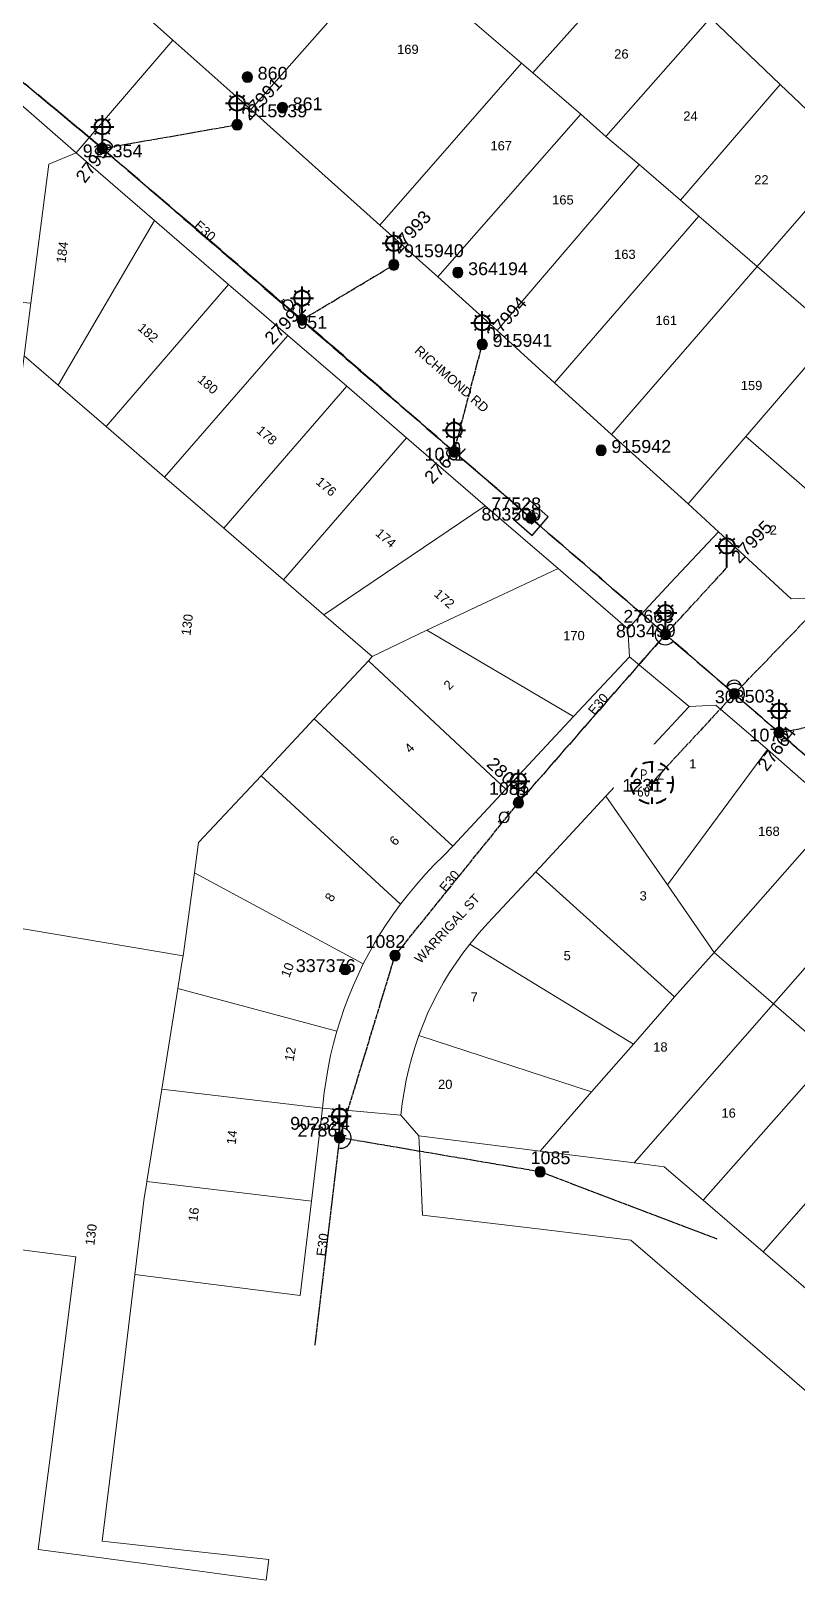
# Model space of a CAD drawing. Header units: metres. Extents: x 304249 to 305172, y 6262562 to 6263428.
# Drawn here: x 304658.8 to 304808.1, y 6262725 to 6263027.1 of the extents above; entities that cross this region are included whole.
import ezdxf
from ezdxf.enums import TextEntityAlignment as Align

# ---------------------------------------------------------------- set-up
doc = ezdxf.new("R2010")
doc.units = ezdxf.units.M
doc.linetypes.add('Cable Exist OH', pattern=[1, 1, 0])
doc.linetypes.add('Dash', pattern=[5, 3, -2])
doc.layers.get('0').update_dxf_attribs({"color": 6})
doc.layers.add('Cadastre Land Parcels_SP_EXT', color=9, linetype='Continuous', lineweight=5)
doc.layers.add('Cadastre Roads_SP_EXT', color=9, linetype='Continuous', lineweight=5)
for name, color, linetype in [('Equip_SL_EXT', 7, 'Continuous'), ('Equip_SP_HV_EXT', 7, 'Continuous'), ('Equip_SP_LV_EXT', 7, 'Continuous'), ('Equip_SP_SL_EXT', 7, 'Continuous'), ('Mains_HV_EXT', 7, 'Continuous'), ('Mains_LV_EXT', 7, 'Continuous'), ('Mains_SL_EXT', 7, 'Continuous'), ('SupportsOH_SP_TR_HV_LV_SL_EXT', 7, 'Continuous')]:
    doc.layers.add(name, color=color, linetype=linetype)
doc.styles.add('iecARIAL', font='arial.ttf', dxfattribs={"height": 2})
doc.styles.add('IESYMBOL1', font='isocp.shx')
doc.styles.add('POLE_LABEL', font='arial.ttf')
doc.styles.add('SLCP_LABEL', font='arial.ttf', dxfattribs={"height": 3.5})
doc.styles.get("Standard").update_dxf_attribs({"font": 'arial.ttf'})

# ---------------------------------------------------------------- blocks, each defined once
blk = doc.blocks.new('LV_OH_LINKS_OPEN_EXT')
for p, q in [((-0.17, 4.97), (-0.17, 5.46)), ((0.17, 4.97), (0.17, 5.46)), ((-0.17, 3), (-0.17, 2.5)), ((0.17, 3), (0.17, 2.5))]:
    blk.add_line(p, q)
blk.add_lwpolyline([(0, 2.99, 1), (0, 4.98, 1)], format="xyb", close=True)
at = {"flags": 9}
for tag, p in [('ACTUAL_STATUS', (0, 0)), ('CONSTRUCTED_VOLTAGE', (0, -0.2)), ('OPERATING_VOLTAGE', (0, -0.6)), ('ORIENTATION', (0, -0.8)), ('OWNED_BY', (0, -1)), ('STATE', (0, -1.2)), ('SWITCH_TYPE', (0, -1.4)), ('NO_PHASES', (0, -0.4)), ('USAGE', (0, -1.6)), ('LEGEND', (0, -1.8)), ('NOTES', (0, -2))]:
    blk.add_attdef(tag, text='', height=0.2, dxfattribs=at).set_placement(p, align=Align.MIDDLE_LEFT)
at = {"flags": 1}
blk.add_attdef('Z', (0, 0), '', height=0.2, dxfattribs=at)
blk = doc.blocks.new('SL_LANTERN_EXT')
at = {"lineweight": 40}
for p, q in [((0, 1.97), (0, 6.47)), ((-2.25, 4.22), (2.25, 4.22)), ((-1.46, 5.68), (-1.06, 5.28)), ((-1.46, 2.76), (-1.06, 3.16)), ((1.46, 5.68), (1.06, 5.28)), ((1.46, 2.76), (1.06, 3.16)), ((0, 0), (0, 2.72))]:
    blk.add_line(p, q, dxfattribs=at)
blk.add_circle((0, 4.22), 1.5, dxfattribs=at)
at = {"style": 'iecARIAL', "flags": 8}
blk.add_attdef('ASSET_NUM', (1.5, 1.5), '', height=2.5, dxfattribs=at)
for tag, p, height, flags in [('OPERATING_VOLTAGE', (0.98, -1.65), 0.2, 9), ('ORIENTATION', (0.98, -1.85), 0.2, 9), ('OWNED_BY', (0.98, -2.05), 0.2, 9), ('STATE', (0.98, -2.25), 0.2, 9), ('CONSTRUCTED_VOLTAGE', (0.98, -0.65), 0.2, 9), ('CONTROL_TYPE', (0.98, -0.85), 0.2, 9), ('LANTERN_PURPOSE', (0.98, -1.05), 0.2, 9), ('LANTERN_TYPE', (0.98, -1.25), 0.2, 9), ('NO_PHASES', (0.98, -1.45), 0.2, 9), ('USAGE', (0.98, -2.45), 0.2, 9), ('CEXIST', (0.98, -2.65), 0.2, 9), ('CNEW', (0.98, -2.85), 0.2, 9), ('CNUMBER', (0.98, -3.05), 0.2, 9), ('LNUMBER', (2.18, -3.25), 2.5, 8), ('CREMOVE', (0.98, -3.25), 0.2, 9), ('CREPLACE', (0.98, -3.45), 0.2, 9), ('LKINGHEIGHT', (0.98, -3.65), 0.2, 9), ('LBRACKET', (0.98, -3.85), 0.2, 9), ('LBRACKETVOCAB', (0.98, -4.05), 0.2, 9), ('LCATEGORY', (0.98, -4.25), 0.2, 9), ('LCHARGE1', (0.98, -4.45), 0.2, 9), ('LCHARGE1PERCENT', (0.98, -4.65), 0.2, 9), ('LCHARGE2', (0.98, -4.85), 0.2, 9), ('LCHARGE2PERCENT', (0.98, -5.05), 0.2, 9), ('LCHARGE3', (0.98, -5.25), 0.2, 9), ('LCHARGE3PERCENT', (0.98, -5.45), 0.2, 9), ('LEXIST', (0.98, -5.65), 0.2, 9), ('LLAMP', (0.98, -5.85), 0.2, 9), ('LLAMPVOCAB', (0.98, -6.05), 0.2, 9), ('STREETNAME', (0.98, -9.25), 0.2, 9), ('LMAST', (0.98, -6.25), 0.2, 9), ('LMASTVOCAB', (0.98, -6.45), 0.2, 9), ('LNEW', (0.98, -6.65), 0.2, 9), ('LANTNUMBER', (0.98, -6.85), 0.2, 9), ('LOUTREACH', (0.98, -7.25), 0.2, 9), ('LOUTREACHVOCAB', (0.98, -7.45), 0.2, 9), ('LRATECODE', (0.98, -7.65), 0.2, 9), ('LREMOVE', (0.98, -7.85), 0.2, 9), ('LREPLACE', (0.98, -8.05), 0.2, 9), ('LTYPE', (0.98, -8.25), 0.2, 9), ('LTYPEVOCAB', (0.98, -8.45), 0.2, 9), ('LEGEND', (0.98, -8.65), 0.2, 9), ('LOCATION', (0.98, -8.85), 0.2, 9), ('NOTES', (0.98, -9.05), 0.2, 9), ('SUBURB', (0.98, -9.45), 0.2, 1)]:
    blk.add_attdef(tag, p, '', height=height, dxfattribs=dict(flags=flags))
blk = doc.blocks.new('POLE_EXT')
blk.add_hatch(color=256).paths.add_polyline_path([(-1, 0, 1), (1, 0, 1)])
blk.add_lwpolyline([(-1, 0, 1), (1, 0, 1)], format="xyb", close=True)
for tag, height, flags, p in [('pNumber', 2.5, 8, (-17.84, 2.07)), ('OWNED_BY', 0.2, 9, (1.35, -0.4)), ('SPECIAL_USE', 0.2, 9, (1.35, -0.8)), ('STATE', 0.2, 9, (1.35, -1)), ('cLV', 0.2, 9, (1.35, -1.4)), ('hDepth', 0.2, 9, (1.35, -1.6)), ('hDia', 0.2, 9, (1.35, -1.8)), ('cHV', 0.2, 9, (1.35, -2)), ('PARENT', 0.2, 9, (1.35, -0.6)), ('USAGE', 0.2, 9, (1.35, -1.2)), ('LBRACKET', 0.2, 9, (1.35, -2.2)), ('LExisting', 0.2, 9, (1.35, -2.4)), ('LANTNUMBER', 0.2, 9, (1.35, -2.6)), ('LOther', 0.2, 9, (1.35, -2.8)), ('LRemove', 0.2, 9, (1.35, -3)), ('cLinedev', 0.2, 9, (1.35, -3.4)), ('pExisting', 0.2, 9, (1.35, -3.8)), ('pFooting', 0.2, 9, (1.35, -4.4)), ('pNew', 0.2, 9, (1.35, -4.6)), ('pRelocate', 0.2, 9, (1.35, -5)), ('pRemove', 0.2, 9, (1.35, -5.2)), ('pReplace', 0.2, 9, (1.35, -5.4)), ('pStay', 0.2, 9, (1.35, -5.6)), ('pType', 0.2, 9, (1.35, -5.8)), ('cspan', 0.2, 9, (1.35, -6)), ('LEGEND', 0.2, 9, (1.35, -3.2)), ('LOCATION', 0.2, 9, (1.35, -3.6)), ('PFNUMBER', 0.2, 9, (1.35, -4)), ('NEWPFNUMBER', 0.2, 9, (1.35, -4.2)), ('STREETNAME', 0.2, 9, (1.35, -6.2)), ('SUBURB', 0.2, 9, (1.35, -6.4)), ('OPERATED_BY', 0.2, 9, (1.36, -7.01)), ('NOTES', 0.2, 9, (1.35, -6.6)), ('MAINTAINED_BY', 0.2, 9, (1.36, -6.81))]:
    blk.add_attdef(tag, text='', height=height, dxfattribs=dict(flags=flags)).set_placement(p, align=Align.MIDDLE_LEFT)
at = {"style": 'POLE_LABEL'}
for tag, height, flags, p in [('ASSET_NUM', 2.5, 8, (2, 2)), ('STRUCTURE_PLANT_NUMBER', 0.2, 9, (1.35, 0.03)), ('STREET_CODE', 0.2, 9, (1.35, -0.2))]:
    blk.add_attdef(tag, text='', height=height, dxfattribs=dict(at, flags=flags)).set_placement(p, align=Align.MIDDLE_LEFT)
at = {"flags": 1}
blk.add_attdef('Z', (1.35, -7.33), '', height=0.2, dxfattribs=at)
blk = doc.blocks.new('HV_LOAD_BREAK_EXT')
blk.add_lwpolyline([(-2.4, -2.4), (2.4, -2.4), (2.4, 2.4), (-2.4, 2.4)], close=True)
at = {"insert": (-1.1, 0.99), "char_height": 2, "width": 2.9628, "attachment_point": 1}
blk.add_mtext('{\\Fisocp|c0;LB}', dxfattribs=at)
for tag, height, flags, p in [('ASSET_NUM', 2.5, 8, (2, 2)), ('STREET_CODE', 0.2, 9, (1.5, 0)), ('ACTUAL_STATUS', 0.2, 9, (1.5, -0.2)), ('CONSTRUCTED_VOLTAGE', 0.2, 9, (1.5, -0.4)), ('OPERATING_VOLTAGE', 0.2, 9, (1.5, -0.8)), ('ORIENTATION', 0.2, 9, (1.5, -1)), ('OWNED_BY', 0.2, 9, (1.5, -1.2)), ('OPERATED_BY', 0.2, 9, (1.5, -1.4)), ('STATE', 0.2, 9, (1.5, -1.8)), ('SWITCH_TYPE', 0.2, 9, (1.5, -2)), ('STREETNAME', 0.2, 9, (1.5, -2.8)), ('SUBURB', 0.2, 9, (1.5, -3)), ('NO_PHASES', 0.2, 9, (1.5, -0.6)), ('MAINTAINED_BY', 0.2, 9, (1.5, -1.6)), ('USAGE', 0.2, 9, (1.5, -2.2)), ('LEGEND', 0.2, 9, (1.5, -2.4)), ('LOCATION', 0.2, 9, (1.5, -2.6)), ('Z', 0.2, 1, (1.5, -3.6)), ('NOTES', 0.2, 9, (1.5, -3.2)), ('LABEL_ALIGNMENT', 0.2, 9, (1.5, -3.4))]:
    blk.add_attdef(tag, text='', height=height, dxfattribs=dict(flags=flags)).set_placement(p, align=Align.MIDDLE_LEFT)
blk = doc.blocks.new('SLCP_ZELL_EXT')
blk.add_wipeout([(-0.24, 7.5), (-0.71, 7.47), (-1.17, 7.41), (-1.64, 7.32), (-2.09, 7.21), (-2.54, 7.06), (-2.98, 6.89), (-3.41, 6.69), (-3.82, 6.46), (-4.22, 6.21), (-4.6, 5.93), (-4.96, 5.63), (-5.31, 5.31), (-5.63, 4.96), (-5.93, 4.6), (-6.21, 4.22), (-6.46, 3.82), (-6.69, 3.41), (-6.89, 2.98), (-7.06, 2.54), (-7.21, 2.09), (-7.32, 1.64), (-7.41, 1.17), (-7.47, 0.71), (-7.5, 0.24), (-7.5, -0.24), (-7.47, -0.71), (-7.41, -1.17), (-7.32, -1.64), (-7.21, -2.09), (-7.06, -2.54), (-6.89, -2.98), (-6.69, -3.41), (-6.46, -3.82), (-6.21, -4.22), (-5.93, -4.6), (-5.63, -4.96), (-5.31, -5.31), (-4.96, -5.63), (-4.6, -5.93), (-4.22, -6.21), (-3.82, -6.46), (-3.41, -6.69), (-2.98, -6.89), (-2.54, -7.06), (-2.09, -7.21), (-1.64, -7.32), (-1.17, -7.41), (-0.71, -7.47), (-0.24, -7.5), (0.24, -7.5), (0.71, -7.47), (1.17, -7.41), (1.64, -7.32), (2.09, -7.21), (2.54, -7.06), (2.98, -6.89), (3.41, -6.69), (3.82, -6.46), (4.22, -6.21), (4.6, -5.93), (4.96, -5.63), (5.31, -5.31), (5.63, -4.96), (5.93, -4.6), (6.21, -4.22), (6.46, -3.82), (6.69, -3.41), (6.89, -2.98), (7.06, -2.54), (7.21, -2.09), (7.32, -1.64), (7.41, -1.17), (7.47, -0.71), (7.5, -0.24), (7.5, 0.24), (7.47, 0.71), (7.41, 1.17), (7.32, 1.64), (7.21, 2.09), (7.06, 2.54), (6.89, 2.98), (6.69, 3.41), (6.46, 3.82), (6.21, 4.22), (5.93, 4.6), (5.63, 4.96), (5.31, 5.31), (4.96, 5.63), (4.6, 5.93), (4.22, 6.21), (3.82, 6.46), (3.41, 6.69), (2.98, 6.89), (2.54, 7.06), (2.09, 7.21), (1.64, 7.32), (1.17, 7.41), (0.71, 7.47), (0.24, 7.5)])
at = {"linetype": 'Dash', "lineweight": 40, "ltscale": 0.7}
for p, q in [((0, 4.11), (0, -4.11)), ((-4.11, 0), (4.11, 0))]:
    blk.add_line(p, q, dxfattribs=at)
blk.add_circle((0, 0), 4.11, dxfattribs=at)
at = {"lineweight": 40, "style": 'IESYMBOL1'}
for s, p in [('P', (-1.6, 0)), ('Z', (1.7, 0)), ('60', (-1.61, -3.31))]:
    blk.add_text(s, height=2, dxfattribs=at).set_placement(p, align=Align.BOTTOM_CENTER)
at = {"style": 'SLCP_LABEL'}
for tag, height, flags, p in [('ASSET_NUM', 2.5, 8, (2, 2)), ('STREET_CODE', 0.2, 9, (0, -0.2))]:
    blk.add_attdef(tag, text='', height=height, dxfattribs=dict(at, flags=flags)).set_placement(p, align=Align.MIDDLE_LEFT)
at = {"flags": 1}
blk.add_attdef('Z', (0, 0), '', height=0.2, dxfattribs=at)
at = {"flags": 9}
for tag, p in [('CONSTRUCTED_VOLTAGE', (0, -0.4)), ('CONTROL_TYPE', (0, -0.6)), ('OPERATING_VOLTAGE', (0, -1)), ('ORIENTATION', (0, -1.2)), ('OWNED_BY', (0, -1.4)), ('STATE', (0, -2)), ('NO_PHASES', (0, -0.8)), ('USAGE', (0, -1.6)), ('LOCATION', (0, -1.8)), ('NOTES', (0, -2.2))]:
    blk.add_attdef(tag, text='', height=0.2, dxfattribs=at).set_placement(p, align=Align.MIDDLE_LEFT)

msp = doc.modelspace()

# ---------------------------------------------------------------- linework, layer by layer
at = {"layer": 'Cadastre Land Parcels_SP_EXT', "linetype": 'Continuous'}
for points in [[(304703.08, 6263060.84), (304691.63, 6263070.94), (304685.83, 6263064.16), (304667.24, 6263042.46), (304686.46, 6263025.32), (304701.63, 6263011.79), (304726.61, 6263040.11), (304714.61, 6263050.68), (304703.08, 6263060.84)], [(304777.77, 6263042.61), (304764.26, 6263055.53), (304742.6, 6263030.97), (304754.41, 6263020.86), (304756.6, 6263018.97), (304777.77, 6263042.61)], [(304742.6, 6263030.97), (304729, 6263042.81), (304726.61, 6263040.11), (304701.63, 6263011.79), (304726.79, 6262989.26), (304754.41, 6263020.86), (304742.6, 6263030.97)], [(304791.28, 6263029.69), (304777.77, 6263042.61), (304756.6, 6263018.97), (304765.96, 6263010.89), (304770.88, 6263006.54), (304791.28, 6263029.69)], [(304804.87, 6263016.69), (304791.28, 6263029.69), (304770.88, 6263006.54), (304777.37, 6263001.04), (304785.44, 6262994.12), (304804.87, 6263016.69)], [(304756.6, 6263018.97), (304754.41, 6263020.86), (304726.79, 6262989.26), (304738.1, 6262979.18), (304765.96, 6263010.89), (304756.6, 6263018.97)], [(304819.27, 6263002.93), (304804.87, 6263016.69), (304785.44, 6262994.12), (304789.01, 6262990.99), (304800.38, 6262981.17), (304819.27, 6263002.93)], [(304770.88, 6263006.54), (304765.96, 6263010.89), (304738.1, 6262979.18), (304749.7, 6262968.7), (304777.37, 6263001.04), (304770.88, 6263006.54)], [(304682.88, 6262990.14), (304667.56, 6263003.36), (304662.25, 6263001.16), (304658.76, 6262974.02), (304657.46, 6262963.74), (304664.05, 6262958.05), (304682.88, 6262990.14)], [(304815.5, 6262968.13), (304822.51, 6262976.28), (304833.7, 6262989.3), (304819.27, 6263002.93), (304800.38, 6262981.17), (304815.5, 6262968.13)], [(304785.44, 6262994.12), (304777.37, 6263001.04), (304749.7, 6262968.7), (304760.85, 6262958.47), (304789.01, 6262990.99), (304785.44, 6262994.12)], [(304800.38, 6262981.17), (304789.01, 6262990.99), (304760.85, 6262958.47), (304771.96, 6262948.39), (304800.38, 6262981.17)], [(304697.32, 6262977.68), (304682.88, 6262990.14), (304664.05, 6262958.05), (304673.43, 6262949.94), (304697.32, 6262977.68)], [(304798.18, 6262947.99), (304810.15, 6262961.9), (304815.5, 6262968.13), (304800.38, 6262981.17), (304771.96, 6262948.39), (304786.89, 6262934.85), (304798.18, 6262947.99)], [(304708.85, 6262967.74), (304697.32, 6262977.68), (304673.43, 6262949.94), (304684.81, 6262940.11), (304708.85, 6262967.74)], [(304720.35, 6262957.81), (304708.85, 6262967.74), (304684.81, 6262940.11), (304696.36, 6262930.12), (304720.35, 6262957.81)], [(304664.05, 6262958.05), (304657.46, 6262963.74), (304656.11, 6262953.26), (304643.33, 6262854.32), (304688.42, 6262846.72), (304690.65, 6262862.94), (304691.46, 6262868.81), (304703.64, 6262881.86), (304714.02, 6262892.97), (304724.59, 6262904.29), (304725.33, 6262905.08), (304715.87, 6262913.26), (304708.01, 6262920.05), (304696.36, 6262930.12), (304684.81, 6262940.11), (304673.43, 6262949.94), (304664.05, 6262958.05)], [(304833.05, 6262942.28), (304810.15, 6262961.9), (304798.18, 6262947.99), (304820.97, 6262928.19), (304833.05, 6262942.28)], [(304731.97, 6262947.78), (304720.35, 6262957.81), (304696.36, 6262930.12), (304708.01, 6262920.05), (304731.97, 6262947.78)], [(304747.34, 6262934.52), (304731.97, 6262947.78), (304708.01, 6262920.05), (304715.87, 6262913.26), (304747.34, 6262934.52)], [(304807, 6262916.32), (304811.03, 6262916.57), (304820.97, 6262928.19), (304798.18, 6262947.99), (304786.89, 6262934.85), (304792.8, 6262929.41), (304807, 6262916.32)], [(304735.95, 6262910.23), (304761.55, 6262922.26), (304747.34, 6262934.52), (304715.87, 6262913.26), (304725.33, 6262905.08), (304735.95, 6262910.23)], [(304775.16, 6262910.51), (304761.55, 6262922.26), (304735.95, 6262910.23), (304764.59, 6262893.37), (304775.5, 6262905.06), (304775.16, 6262910.51)], [(304764.59, 6262893.37), (304735.95, 6262910.23), (304725.33, 6262905.08), (304724.59, 6262904.29), (304751.36, 6262879.22), (304764.59, 6262893.37)], [(304751.36, 6262879.22), (304724.59, 6262904.29), (304714.02, 6262892.97), (304741.01, 6262868.14), (304751.36, 6262879.22)], [(304802.36, 6262886.94), (304792.31, 6262895.64), (304787.13, 6262895.37), (304770.89, 6262877.86), (304782.88, 6262860.54), (304802.36, 6262886.94)], [(304730.81, 6262856.79), (304732.36, 6262858.78), (304733.98, 6262860.73), (304735.66, 6262862.61), (304737.41, 6262864.45), (304739.21, 6262866.22), (304741.01, 6262868.14), (304714.02, 6262892.97), (304703.64, 6262881.86), (304730.81, 6262856.79)], [(304816.2, 6262874.95), (304809.42, 6262880.82), (304802.36, 6262886.94), (304782.88, 6262860.54), (304791.99, 6262847.37), (304816.2, 6262874.95)], [(304730.81, 6262856.79), (304703.64, 6262881.86), (304691.46, 6262868.81), (304690.65, 6262862.94), (304723.56, 6262845.13), (304724.62, 6262847.16), (304725.74, 6262849.16), (304726.92, 6262851.12), (304728.16, 6262853.05), (304729.45, 6262854.94), (304730.81, 6262856.79)], [(304791.99, 6262847.37), (304782.88, 6262860.54), (304770.89, 6262877.86), (304757.21, 6262863.12), (304784.28, 6262838.71), (304791.99, 6262847.37)], [(304827.8, 6262864.91), (304816.2, 6262874.95), (304791.99, 6262847.37), (304803.57, 6262837.35), (304827.8, 6262864.91)], [(304839.24, 6262855), (304827.8, 6262864.91), (304803.57, 6262837.35), (304814.96, 6262827.49), (304839.24, 6262855)], [(304723.56, 6262845.13), (304690.65, 6262862.94), (304688.42, 6262846.72), (304688.22, 6262845.33), (304687.4, 6262840.35), (304718.41, 6262832), (304719.1, 6262834.25), (304719.86, 6262836.48), (304720.68, 6262838.68), (304721.58, 6262840.86), (304722.54, 6262843.01), (304723.56, 6262845.13)], [(304784.28, 6262838.71), (304757.21, 6262863.12), (304747.94, 6262853.13), (304746.11, 6262851.11), (304744.36, 6262849.02), (304776.26, 6262829.5), (304782.24, 6262836.36), (304784.28, 6262838.71)], [(304688.42, 6262846.72), (304643.33, 6262854.32), (304642.81, 6262850.11), (304641.96, 6262843.27), (304639.39, 6262823.34), (304635.38, 6262792.18), (304667.55, 6262788.04), (304664.85, 6262767.01), (304662.51, 6262748.86), (304660.2, 6262730.94), (304672.53, 6262729.27), (304704.64, 6262724.97), (304705.12, 6262728.97), (304672.67, 6262732.58), (304674.79, 6262749.92), (304676.92, 6262767.29), (304679.03, 6262784.54), (304680.86, 6262799.52), (304681.35, 6262802.53), (304681.37, 6262802.69), (304684.26, 6262820.73), (304687.4, 6262840.35), (304688.22, 6262845.33), (304688.42, 6262846.72)], [(304776.26, 6262829.5), (304744.36, 6262849.02), (304742.98, 6262847.21), (304741.66, 6262845.36), (304740.41, 6262843.46), (304739.23, 6262841.51), (304738.12, 6262839.52), (304737.08, 6262837.5), (304736.11, 6262835.44), (304735.22, 6262833.35), (304734.41, 6262831.19), (304768.07, 6262820.19), (304776.26, 6262829.5)], [(304803.57, 6262837.35), (304791.99, 6262847.37), (304784.28, 6262838.71), (304782.24, 6262836.36), (304776.26, 6262829.5), (304768.07, 6262820.19), (304758.07, 6262808.62), (304776.37, 6262806.32), (304803.57, 6262837.35)], [(304718.41, 6262832), (304687.4, 6262840.35), (304684.26, 6262820.73), (304715.6, 6262816.98), (304715.97, 6262820.04), (304716.3, 6262822.46), (304716.72, 6262824.87), (304717.2, 6262827.27), (304717.77, 6262829.64), (304718.41, 6262832)], [(304814.96, 6262827.49), (304803.57, 6262837.35), (304776.37, 6262806.32), (304782.26, 6262805.59), (304789.87, 6262799.04), (304814.96, 6262827.49)], [(304768.07, 6262820.19), (304734.41, 6262831.19), (304733.67, 6262829.06), (304733.01, 6262826.87), (304732.43, 6262824.67), (304731.93, 6262822.44), (304731.51, 6262820.19), (304731.17, 6262817.94), (304730.92, 6262815.67), (304734.43, 6262811.58), (304758.07, 6262808.62), (304768.07, 6262820.19)], [(304826.52, 6262817.48), (304814.96, 6262827.49), (304789.87, 6262799.04), (304801.56, 6262788.98), (304826.52, 6262817.48)], [(304715.6, 6262816.98), (304684.26, 6262820.73), (304681.37, 6262802.69), (304713.44, 6262798.87), (304715.6, 6262816.98)], [(304838.04, 6262807.52), (304826.52, 6262817.48), (304801.56, 6262788.98), (304813.02, 6262779.12), (304838.04, 6262807.52)], [(304713.44, 6262798.87), (304681.37, 6262802.69), (304681.35, 6262802.53), (304680.86, 6262799.52), (304679.03, 6262784.54), (304711.25, 6262780.45), (304713.44, 6262798.87)]]:
    msp.add_lwpolyline(points, close=True, dxfattribs=at)
at = {"layer": 'Cadastre Roads_SP_EXT', "linetype": 'Continuous'}
for points in [[(304864.14, 6262978.89), (304871.61, 6262984.5), (304859.45, 6262994.96), (304846.99, 6263005.59), (304834.79, 6263017.18), (304822.86, 6263028.5), (304810.65, 6263040.11), (304798.28, 6263051.79), (304772.4, 6263076.22), (304765.86, 6263069.6), (304757.91, 6263061.54), (304764.26, 6263055.53), (304777.77, 6263042.61), (304791.28, 6263029.69), (304804.87, 6263016.69), (304819.27, 6263002.93), (304833.7, 6262989.3), (304854.62, 6262971.74), (304864.14, 6262978.89)], [(304667.56, 6263003.36), (304654.74, 6263014.56), (304642.69, 6263025.09), (304644.55, 6263020.15), (304638.5, 6262975.76), (304648.85, 6262974.87), (304658.76, 6262974.02), (304662.25, 6263001.16), (304667.56, 6263003.36)], [(304783.5, 6262919.45), (304792.8, 6262929.41), (304786.89, 6262934.85), (304771.96, 6262948.39), (304760.85, 6262958.47), (304749.7, 6262968.7), (304738.1, 6262979.18), (304726.79, 6262989.26), (304701.63, 6263011.79), (304686.46, 6263025.32), (304676.99, 6263014.31), (304667.56, 6263003.36), (304682.88, 6262990.14), (304697.32, 6262977.68), (304708.85, 6262967.74), (304720.35, 6262957.81), (304731.97, 6262947.78), (304747.34, 6262934.52), (304761.55, 6262922.26), (304775.16, 6262910.51), (304783.5, 6262919.45)], [(304731.17, 6262817.93), (304731.51, 6262820.19), (304731.93, 6262822.44), (304732.43, 6262824.67), (304733.01, 6262826.87), (304733.67, 6262829.06), (304734.41, 6262831.19), (304735.22, 6262833.35), (304736.11, 6262835.44), (304737.08, 6262837.5), (304738.12, 6262839.52), (304739.23, 6262841.51), (304740.41, 6262843.46), (304741.66, 6262845.36), (304742.98, 6262847.21), (304744.36, 6262849.02), (304746.11, 6262851.11), (304747.94, 6262853.13), (304757.21, 6262863.12), (304770.89, 6262877.86), (304787.14, 6262895.37), (304775.5, 6262905.06), (304764.58, 6262893.37), (304751.36, 6262879.22), (304741.01, 6262868.14), (304739.21, 6262866.22), (304737.41, 6262864.45), (304735.66, 6262862.61), (304733.98, 6262860.73), (304732.36, 6262858.78), (304730.81, 6262856.79), (304729.45, 6262854.94), (304728.16, 6262853.05), (304726.92, 6262851.12), (304725.74, 6262849.16), (304724.62, 6262847.16), (304723.56, 6262845.13), (304722.54, 6262843.01), (304721.58, 6262840.86), (304720.68, 6262838.68), (304719.86, 6262836.48), (304719.1, 6262834.25), (304718.41, 6262832), (304717.77, 6262829.64), (304717.2, 6262827.27), (304716.72, 6262824.87), (304716.3, 6262822.46), (304715.97, 6262820.04), (304715.6, 6262816.98), (304723.65, 6262816.29), (304730.92, 6262815.67), (304731.17, 6262817.93)]]:
    msp.add_lwpolyline(points, close=True, dxfattribs=at)
msp.add_lwpolyline([(304813.02, 6262779.12), (304801.56, 6262788.98), (304789.87, 6262799.04), (304782.26, 6262805.59), (304776.37, 6262806.32), (304758.07, 6262808.62), (304734.43, 6262811.58), (304734.72, 6262805.14), (304735.13, 6262796.15), (304758.74, 6262793.32), (304775.74, 6262791.28), (304785.09, 6262783.23), (304796.6, 6262773.31), (304808.11, 6262763.39), (304819.73, 6262753.38)], dxfattribs=at)
at = {"layer": 'Mains_HV_EXT', "linetype": 'Cable Exist OH'}
for points in [[(304648.02, 6263024.77), (304672.69, 6263004.22), (304756.25, 6262932.12)], [(304756.25, 6262932.12), (304795.92, 6262897.82)], [(304795.92, 6262897.82), (304824.27, 6262927.15)], [(304795.92, 6262897.82), (304899.12, 6262808.45)]]:
    msp.add_lwpolyline(points, dxfattribs=at)
at = {"layer": 'Mains_HV_EXT', "linetype": 'Continuous'}
for points in [[(304797.35, 6262899.29, 0.438817), (304794.41, 6262899.12)], [(304797.39, 6262896.54, 0.417768), (304797.31, 6262899.25)]]:
    msp.add_lwpolyline(points, format="xyb", dxfattribs=at)
at = {"layer": 'Mains_LV_EXT', "linetype": 'Cable Exist OH'}
for points in [[(304673.97, 6263003.12), (304672.69, 6263004.22), (304648.02, 6263024.77)], [(304711.62, 6262970.78), (304673.97, 6263003.12)], [(304741.28, 6262945.04), (304711.62, 6262970.78)], [(304756.25, 6262932.12), (304741.28, 6262945.04)], [(304782.49, 6262909.43), (304756.25, 6262932.12)], [(304795.92, 6262897.82), (304824.27, 6262927.15)], [(304795.92, 6262897.82), (304782.49, 6262909.43)], [(304804.65, 6262890.26), (304795.92, 6262897.82)], [(304830.19, 6262868.14), (304804.65, 6262890.26)], [(304729.76, 6262846.78), (304753.82, 6262876.59)], [(304718.95, 6262811.25), (304729.76, 6262846.78)], [(304718.95, 6262811.25), (304714.13, 6262770.78)], [(304758.06, 6262804.59), (304718.95, 6262811.25)], [(304792.57, 6262791.46), (304758.06, 6262804.59)]]:
    msp.add_lwpolyline(points, dxfattribs=at)
at = {"layer": 'Mains_LV_EXT', "linetype": 'Continuous'}
for points in [[(304780.98, 6262910.74, 1.018316), (304784, 6262908.12)], [(304797.31, 6262899.26, 0.909044), (304794.41, 6262899.13)], [(304718.71, 6262809.27, 1.069781), (304719.44, 6262813.19)]]:
    msp.add_lwpolyline(points, format="xyb", dxfattribs=at)
at = {"layer": 'Mains_SL_EXT', "linetype": 'Cable Exist OH'}
for points in [[(304648.02, 6263024.77), (304672.69, 6263004.22)], [(304672.69, 6263004.22), (304698.97, 6263008.82)], [(304672.69, 6263004.22), (304711.62, 6262970.78)], [(304711.62, 6262970.78), (304729.52, 6262981.48)], [(304711.62, 6262970.78), (304741.28, 6262945.04)], [(304741.28, 6262945.04), (304746.76, 6262965.98)], [(304741.28, 6262945.04), (304756.25, 6262932.12), (304782.49, 6262909.43)], [(304795.92, 6262897.82), (304824.27, 6262927.15)], [(304782.49, 6262909.43), (304794.46, 6262922.45)], [(304782.49, 6262909.43), (304795.92, 6262897.82)], [(304795.92, 6262897.82), (304804.65, 6262890.26)], [(304804.65, 6262890.26), (304825.98, 6262894.45)], [(304804.65, 6262890.26), (304830.19, 6262868.14)]]:
    msp.add_lwpolyline(points, dxfattribs=at)

# ---------------------------------------------------------------- block references
at = {"layer": 'Equip_SP_HV_EXT'}
ref = msp.add_blockref('HV_LOAD_BREAK_EXT', (304756.25, 6262932.12), dxfattribs=dict(at, rotation=48.91558087148549))
ref.add_attrib('ASSET_NUM', '77528', dxfattribs={"layer": '0', "height": 2.5}).set_placement((304758.25, 6262932.87), align=Align.BOTTOM_RIGHT)
at = {"layer": 'Equip_SP_LV_EXT'}
for p, rotation in [((304711.62, 6262970.78), 44.0938540540717), ((304753.82, 6262876.59), 135.8256478652475)]:
    msp.add_blockref('LV_OH_LINKS_OPEN_EXT', p, dxfattribs=dict(at, rotation=rotation))
at = {"layer": 'Equip_SP_SL_EXT'}
ref = msp.add_blockref('SL_LANTERN_EXT', (304698.97, 6263008.82), dxfattribs=at)
ref.add_attrib('ASSET_NUM', '27991', dxfattribs={"layer": '0', "height": 2.5, "rotation": 47.4815, "style": 'iecARIAL'}).set_placement((304700.47, 6263010.32), align=Align.MIDDLE_LEFT)
ref = msp.add_blockref('SL_LANTERN_EXT', (304672.69, 6263004.22), dxfattribs=at)
ref.add_attrib('ASSET_NUM', '27990', dxfattribs={"layer": '0', "height": 2.5, "rotation": 52.4992, "style": 'iecARIAL'}).set_placement((304674.19, 6263005.72), align=Align.MIDDLE_RIGHT)
ref = msp.add_blockref('SL_LANTERN_EXT', (304729.52, 6262981.48), dxfattribs=at)
ref.add_attrib('ASSET_NUM', '27993', dxfattribs={"layer": '0', "height": 2.5, "rotation": 47.7065, "style": 'iecARIAL'}).set_placement((304731.02, 6262982.98), align=Align.BOTTOM_LEFT)
ref = msp.add_blockref('SL_LANTERN_EXT', (304711.62, 6262970.78), dxfattribs=at)
ref.add_attrib('ASSET_NUM', '27992', dxfattribs={"layer": '0', "height": 2.5, "rotation": 46.3956, "style": 'iecARIAL'}).set_placement((304713.12, 6262972.28), align=Align.BOTTOM_RIGHT)
ref = msp.add_blockref('SL_LANTERN_EXT', (304746.76, 6262965.98), dxfattribs=at)
ref.add_attrib('ASSET_NUM', '27994', dxfattribs={"layer": '0', "height": 2.5, "rotation": 48.3518, "style": 'iecARIAL'}).set_placement((304748.26, 6262967.48), align=Align.MIDDLE_LEFT)
ref = msp.add_blockref('SL_LANTERN_EXT', (304741.28, 6262945.04), dxfattribs=at)
ref.add_attrib('ASSET_NUM', '27662', dxfattribs={"layer": '0', "height": 2.5, "rotation": 46.7684, "style": 'iecARIAL'}).set_placement((304742.78, 6262946.54), align=Align.MIDDLE_RIGHT)
ref = msp.add_blockref('SL_LANTERN_EXT', (304794.46, 6262922.45), dxfattribs=at)
ref.add_attrib('ASSET_NUM', '27995', dxfattribs={"layer": '0', "height": 2.5, "rotation": 46.6776, "style": 'iecARIAL'}).set_placement((304795.96, 6262923.95), align=Align.MIDDLE_LEFT)
ref = msp.add_blockref('SL_LANTERN_EXT', (304782.49, 6262909.43), dxfattribs=at)
ref.add_attrib('ASSET_NUM', '27663', dxfattribs={"layer": '0', "height": 2.5, "rotation": 0.0029, "style": 'iecARIAL'}).set_placement((304783.99, 6262910.93), align=Align.BOTTOM_RIGHT)
ref = msp.add_blockref('SL_LANTERN_EXT', (304804.65, 6262890.26), dxfattribs=at)
ref.add_attrib('ASSET_NUM', '27664', dxfattribs={"layer": '0', "height": 2.5, "rotation": 52.4935, "style": 'iecARIAL'}).set_placement((304806.15, 6262891.76), align=Align.TOP_RIGHT)
ref = msp.add_blockref('SL_LANTERN_EXT', (304753.82, 6262876.59), dxfattribs=at)
ref.add_attrib('ASSET_NUM', '28078', dxfattribs={"layer": '0', "height": 2.5, "rotation": 316.2611, "style": 'iecARIAL'}).set_placement((304755.32, 6262878.09), align=Align.MIDDLE_RIGHT)
ref = msp.add_blockref('SL_LANTERN_EXT', (304718.95, 6262811.25), dxfattribs=at)
ref.add_attrib('ASSET_NUM', '27861', dxfattribs={"layer": '0', "height": 2.5, "rotation": 0.2968, "style": 'iecARIAL'}).set_placement((304720.45, 6262812.75), align=Align.MIDDLE_RIGHT)
at = {"layer": 'SupportsOH_SP_TR_HV_LV_SL_EXT'}
ref = msp.add_blockref('POLE_EXT', (304700.97, 6263018.12), dxfattribs=dict(at, rotation=0.2853147226282717))
ref.add_attrib('ASSET_NUM', '860', dxfattribs={"layer": '0', "height": 2.5, "rotation": 359.9049, "style": 'POLE_LABEL'}).set_placement((304702.97, 6263018.87), align=Align.MIDDLE_LEFT)
ref = msp.add_blockref('POLE_EXT', (304698.97, 6263008.82), dxfattribs=dict(at, rotation=359.7219883318688))
ref.add_attrib('ASSET_NUM', '915939', dxfattribs={"layer": '0', "height": 2.5, "rotation": 359.7229, "style": 'POLE_LABEL'}).set_placement((304700.97, 6263009.57), align=Align.BOTTOM_LEFT)
ref = msp.add_blockref('POLE_EXT', (304707.8, 6263012.16), dxfattribs=dict(at, rotation=359.7610040509088))
ref.add_attrib('ASSET_NUM', '861', dxfattribs={"layer": '0', "height": 2.5, "rotation": 359.9522, "style": 'POLE_LABEL'}).set_placement((304709.8, 6263012.91), align=Align.MIDDLE_LEFT)
ref = msp.add_blockref('POLE_EXT', (304672.69, 6263004.22), dxfattribs=dict(at, rotation=0.09573848598375917))
ref.add_attrib('ASSET_NUM', '912354', dxfattribs={"layer": '0', "height": 2.5, "rotation": 359.9141, "style": 'POLE_LABEL'}).set_placement((304674.69, 6263004.97), align=Align.TOP_CENTER)
ref = msp.add_blockref('POLE_EXT', (304729.52, 6262981.48), dxfattribs=dict(at, rotation=0.1719689468640982))
ref.add_attrib('ASSET_NUM', '915940', dxfattribs={"layer": '0', "height": 2.5, "rotation": 0.1714, "style": 'POLE_LABEL'}).set_placement((304731.52, 6262982.23), align=Align.BOTTOM_LEFT)
ref = msp.add_blockref('POLE_EXT', (304742.01, 6262979.99), dxfattribs=at)
ref.add_attrib('ASSET_NUM', '364194', dxfattribs={"layer": '0', "height": 2.5, "style": 'POLE_LABEL'}).set_placement((304744.01, 6262980.74), align=Align.MIDDLE_LEFT)
ref = msp.add_blockref('POLE_EXT', (304711.62, 6262970.78), dxfattribs=dict(at, rotation=359.9140654252986))
ref.add_attrib('ASSET_NUM', '851', dxfattribs={"layer": '0', "height": 2.5, "rotation": 359.7146, "style": 'POLE_LABEL'}).set_placement((304713.62, 6262971.53), align=Align.TOP_CENTER)
ref = msp.add_blockref('POLE_EXT', (304746.76, 6262965.98), dxfattribs=dict(at, rotation=0.2105848111383606))
ref.add_attrib('ASSET_NUM', '915941', dxfattribs={"layer": '0', "height": 2.5, "rotation": 0.2099, "style": 'POLE_LABEL'}).set_placement((304748.76, 6262966.73), align=Align.MIDDLE_LEFT)
ref = msp.add_blockref('POLE_EXT', (304741.28, 6262945.04), dxfattribs=dict(at, rotation=359.8082228408584))
ref.add_attrib('ASSET_NUM', '1071', dxfattribs={"layer": '0', "height": 2.5, "rotation": 359.7436, "style": 'POLE_LABEL'}).set_placement((304743.28, 6262945.79), align=Align.TOP_RIGHT)
ref = msp.add_blockref('POLE_EXT', (304769.95, 6262945.31), dxfattribs=dict(at, rotation=0.1620651304432099))
ref.add_attrib('ASSET_NUM', '915942', dxfattribs={"layer": '0', "height": 2.5, "rotation": 0.1631, "style": 'POLE_LABEL'}).set_placement((304771.95, 6262946.06), align=Align.MIDDLE_LEFT)
ref = msp.add_blockref('POLE_EXT', (304756.25, 6262932.12), dxfattribs=dict(at, rotation=0.2581035831163091))
ref.add_attrib('ASSET_NUM', '803500', dxfattribs={"layer": '0', "height": 2.5, "rotation": 0.0481, "style": 'POLE_LABEL'}).set_placement((304758.25, 6262932.87), align=Align.MIDDLE_RIGHT)
ref = msp.add_blockref('POLE_EXT', (304782.49, 6262909.43), dxfattribs=dict(at, rotation=0.01900766975533942))
ref.add_attrib('ASSET_NUM', '803499', dxfattribs={"layer": '0', "height": 2.5, "rotation": 0.5058, "style": 'POLE_LABEL'}).set_placement((304784.49, 6262910.18), align=Align.MIDDLE_RIGHT)
ref = msp.add_blockref('POLE_EXT', (304795.92, 6262897.82), dxfattribs=at)
ref.add_attrib('ASSET_NUM', '308503', dxfattribs={"layer": '0', "height": 2.5, "rotation": 1, "style": 'POLE_LABEL'}).set_placement((304797.92, 6262898.57), align=Align.TOP_CENTER)
ref = msp.add_blockref('POLE_EXT', (304804.65, 6262890.26), dxfattribs=dict(at, rotation=0.1143460056853911))
ref.add_attrib('ASSET_NUM', '1075', dxfattribs={"layer": '0', "height": 2.5, "rotation": 359.69, "style": 'POLE_LABEL'}).set_placement((304806.65, 6262891.01), align=Align.TOP_RIGHT)
ref = msp.add_blockref('POLE_EXT', (304753.82, 6262876.59), dxfattribs=dict(at, rotation=0.04751891215136086))
ref.add_attrib('ASSET_NUM', '1081', dxfattribs={"layer": '0', "height": 2.5, "rotation": 359.695, "style": 'POLE_LABEL'}).set_placement((304755.82, 6262877.34), align=Align.BOTTOM_RIGHT)
ref = msp.add_blockref('POLE_EXT', (304729.76, 6262846.78), dxfattribs=dict(at, rotation=0.07653069157429097))
ref.add_attrib('ASSET_NUM', '1082', dxfattribs={"layer": '0', "height": 2.5, "rotation": 0.1236, "style": 'POLE_LABEL'}).set_placement((304731.76, 6262847.53), align=Align.BOTTOM_RIGHT)
ref = msp.add_blockref('POLE_EXT', (304720.06, 6262844.06), dxfattribs=at)
ref.add_attrib('ASSET_NUM', '337376', dxfattribs={"layer": '0', "height": 2.5, "style": 'POLE_LABEL'}).set_placement((304722.06, 6262844.81), align=Align.MIDDLE_RIGHT)
ref = msp.add_blockref('POLE_EXT', (304718.95, 6262811.25), dxfattribs=dict(at, rotation=359.8280310531359))
ref.add_attrib('ASSET_NUM', '902324', dxfattribs={"layer": '0', "height": 2.5, "rotation": 359.7505, "style": 'POLE_LABEL'}).set_placement((304720.95, 6262812), align=Align.BOTTOM_RIGHT)
ref = msp.add_blockref('POLE_EXT', (304758.06, 6262804.59), dxfattribs=dict(at, rotation=359.8095233641077))
ref.add_attrib('ASSET_NUM', '1085', dxfattribs={"layer": '0', "height": 2.5, "rotation": 359.8095, "style": 'POLE_LABEL'}).set_placement((304760.06, 6262805.34), align=Align.BOTTOM_CENTER)

# ---------------------------------------------------------------- texts
at = {"layer": 'Cadastre Land Parcels_SP_EXT'}
for s, p in [('169', (304730.17, 6263022.63)), ('26', (304772.5, 6263021.74)), ('24', (304785.97, 6263009.62)), ('167', (304748.37, 6263003.83)), ('22', (304799.8, 6262997.18)), ('165', (304760.4, 6262993.27)), ('163', (304772.48, 6262982.66)), ('161', (304780.55, 6262969.76)), ('159', (304797.18, 6262957.07)), ('2', (304802.81, 6262928.89)), ('170', (304762.55, 6262908.29)), ('1', (304787.12, 6262883.27)), ('168', (304800.57, 6262870.12)), ('3', (304777.45, 6262857.52)), ('5', (304762.63, 6262845.85)), ('7', (304744.49, 6262837.77)), ('18', (304780.11, 6262828.05)), ('20', (304738.15, 6262820.76)), ('16', (304793.41, 6262815.16))]:
    msp.add_text(s, height=1.8, dxfattribs=at).set_placement(p)
for s, rotation, p in [('184', 82.6689, (304665.49, 6262981.75)), ('182', 319.2084, (304679.42, 6262968.95)), ('180', 319.2096, (304691.1, 6262958.87)), ('178', 319.2073, (304702.59, 6262948.94)), ('176', 319.2095, (304714.17, 6262938.94)), ('174', 319.2094, (304725.8, 6262928.9)), ('172', 319.2086, (304737.21, 6262917.07)), ('130', 82.6423, (304689.85, 6262909.1)), ('2', 46.9464, (304740.36, 6262898.44)), ('4', 46.9428, (304732.74, 6262886.15)), ('6', 46.3919, (304729.79, 6262868.06)), ('8', 58.9963, (304717.5, 6262857.1)), ('10', 69.4548, (304709.13, 6262842.34)), ('12', 80.284, (304709.96, 6262826.04)), ('14', 83.2063, (304698.67, 6262809.82)), ('16', 83.2082, (304691.22, 6262794.77)), ('130', 82.7459, (304671.11, 6262790.15))]:
    msp.add_text(s, height=1.8, rotation=rotation, dxfattribs=at).set_placement(p)
at = {"layer": 'Cadastre Roads_SP_EXT'}
for s, rotation, p in [('RICHMOND RD', 318.5984, (304733.43, 6262964.55)), ('WARRIGAL ST', 47.0377, (304734.69, 6262845.09))]:
    msp.add_text(s, height=1.8, rotation=rotation, dxfattribs=at).set_placement(p)
at = {"layer": 'Mains_LV_EXT'}
for rotation, p in [(318.2018, (304690.46, 6262988.96)), (49.9648, (304768.62, 6262893.54)), (50.2834, (304739.64, 6262859.02)), (82.2502, (304716.18, 6262788.03))]:
    msp.add_text('E30', height=1.8, rotation=rotation, dxfattribs=at).set_placement(p)

# ---------------------------------------------------------------- next in the draw order: block references
at = {"layer": 'Equip_SL_EXT'}
ref = msp.add_blockref('SLCP_ZELL_EXT', (304779.85, 6262880.48), dxfattribs=at)
ref.add_attrib('ASSET_NUM', '1231', dxfattribs={"layer": '0', "height": 2.5, "style": 'SLCP_LABEL'}).set_placement((304781.85, 6262881.23), align=Align.TOP_RIGHT)

# ---------------------------------------------------------------- next in the draw order: linework, layer by layer
at = {"layer": 'Mains_LV_EXT', "linetype": 'Cable Exist OH'}
msp.add_lwpolyline([(304753.82, 6262876.59), (304782.49, 6262909.43)], dxfattribs=at)
at = {"layer": 'Mains_SL_EXT', "linetype": 'Cable Exist OH'}
for points in [[(304782.49, 6262909.43), (304753.82, 6262876.59)], [(304795.92, 6262897.82), (304779.85, 6262880.48)]]:
    msp.add_lwpolyline(points, dxfattribs=at)

doc.saveas('drawing.dxf')
